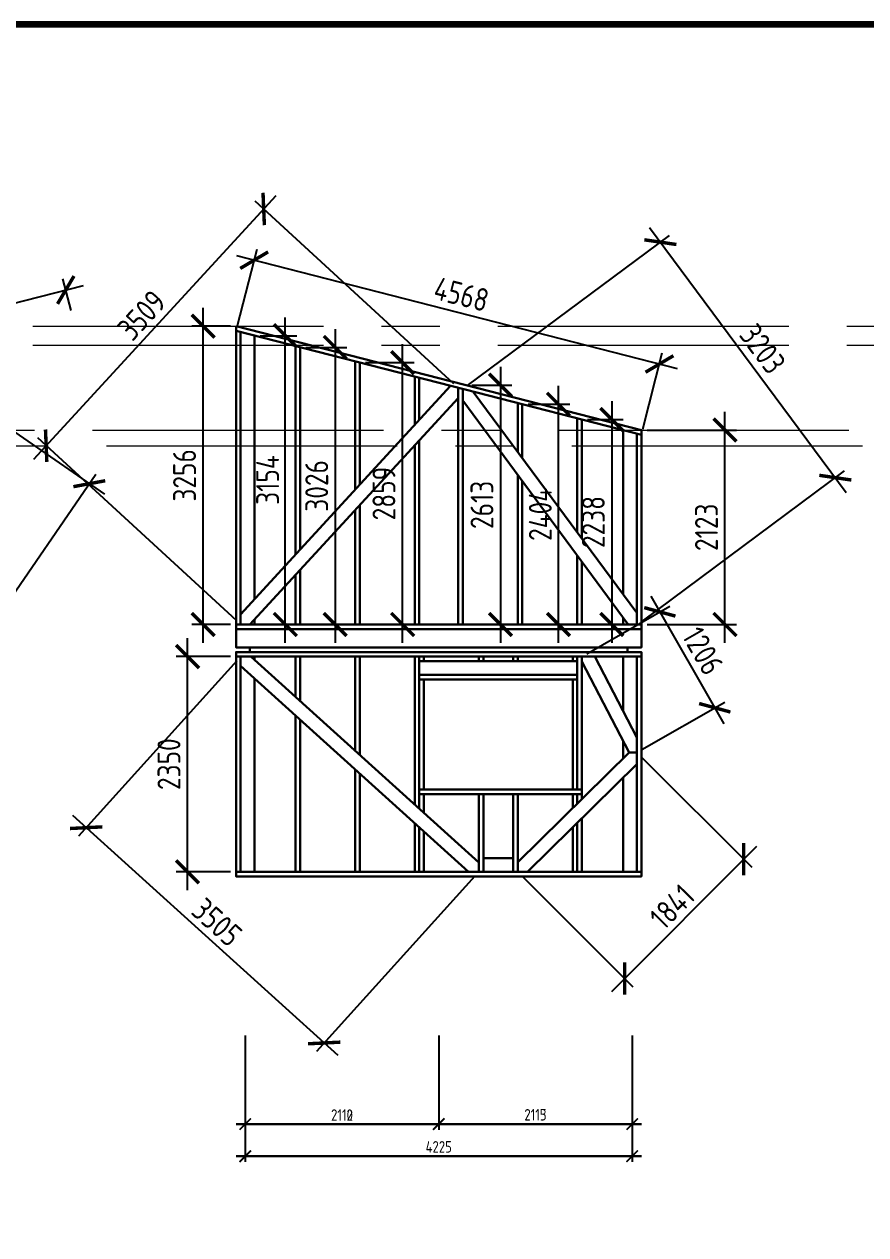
# Model space of a CAD drawing. Header units: millimetres. Extents: x 743280 to 1140305, y -337608 to -106611.
# Drawn here: x 988072 to 997261, y -239035 to -225820 of the extents above; entities that cross this region are included whole.
import ezdxf

# ---------------------------------------------------------------- set-up
doc = ezdxf.new("R2010")
doc.units = ezdxf.units.MM
doc.header["$PDMODE"] = 35
doc.linetypes.add('осевая', pattern=[50.8, 31.75, -6.35, 6.35, -6.35])
doc.layers.get('Defpoints').update_dxf_attribs({"color": 9})
for name, color, linetype, lineweight in [('ОСЕВЫЕ', 150, 'осевая', 13), ('ОСНОВНЫЕ', 7, 'Continuous', 30), ('РАЗМЕРЫ', 42, 'Continuous', 13), ('Сварка', 102, 'Continuous', 13)]:
    doc.layers.add(name, color=color, linetype=linetype, lineweight=lineweight)
doc.styles.add('GOST 2.304', font='CS_Gost2304.shx')
doc.dimstyles.new('СПДС', dxfattribs={"dimtxt": 2.5, "dimasz": 2.5, "dimexe": 1.25, "dimexo": 0.625, "dimtad": 1, "dimdec": 0, "dimtxsty": 'GOST 2.304', "dimblk": 'ARCHTICK', "dimblk1": 'ARCHTICK', "dimblk2": 'ARCHTICK', "dimcen": 2.5, "dimdle": 2, "dimadec": 0, "dimazin": 2, "dimtfac": 0.75, "dimtdec": 4, "dimtmove": 1, "dimatfit": 3, "dimfxl": 1, "dimtolj": 1, "dimarcsym": 1})

# ---------------------------------------------------------------- blocks, each defined once
blk = doc.blocks.new('_ArchTick')
at = {"color": 0, "linetype": 'ByBlock', "const_width": 0.15}
blk.add_lwpolyline([(-0.5, -0.5), (0.5, 0.5)], dxfattribs=at)
blk = doc.blocks.new('*D60')
at = {"layer": 'Defpoints', "color": 0, "ltscale": 100, "transparency": 16777216}
for p in [(988526, -228721), (988599, -229005), (983162, -230404)]:
    blk.add_point(p, dxfattribs=at)
at = {"layer": 'РАЗМЕРЫ', "color": 0, "lineweight": -2, "ltscale": 100, "transparency": 16777216}
for p, q in [((988584, -228944), (988495, -228600)), ((982895, -230170), (988720, -228671)), ((983146, -230344), (983058, -229999))]:
    blk.add_line(p, q, dxfattribs=at)
at = {"layer": 'РАЗМЕРЫ', "color": 0, "lineweight": -2, "ltscale": 100, "transparency": 16777216, "xscale": 250, "yscale": 250, "zscale": 250}
for p, rotation in [((988526, -228721), 14.42975224969767), ((983089, -230120), 194.4297522496977)]:
    blk.add_blockref('_ArchTick', p, dxfattribs=dict(at, rotation=rotation))
at = {"layer": 'РАЗМЕРЫ', "color": 0, "ltscale": 100, "transparency": 16777216, "insert": (985758, -229227), "char_height": 250, "attachment_point": 5, "rotation": 14.4298, "style": 'GOST 2.304'}
blk.add_mtext('\\A1;5614', dxfattribs=at)
blk = doc.blocks.new('*D64')
at = {"layer": 'Defpoints', "color": 0, "ltscale": 100, "transparency": 16777216}
for p in [(985178, -230623), (988783, -230836), (987728, -232373)]:
    blk.add_point(p, dxfattribs=at)
at = {"layer": 'РАЗМЕРЫ', "color": 0, "lineweight": -2, "ltscale": 100, "transparency": 16777216}
for p, q in [((985213, -230572), (986304, -228983)), ((986068, -228973), (988948, -230949)), ((987763, -232322), (988854, -230733))]:
    blk.add_line(p, q, dxfattribs=at)
at = {"layer": 'РАЗМЕРЫ', "color": 0, "lineweight": -2, "ltscale": 100, "transparency": 16777216, "xscale": 250, "yscale": 250, "zscale": 250}
for p, rotation in [((986233, -229086), 145.5399292976562), ((988783, -230836), 325.5399292976563)]:
    blk.add_blockref('_ArchTick', p, dxfattribs=dict(at, rotation=rotation))
at = {"layer": 'РАЗМЕРЫ', "color": 0, "ltscale": 100, "transparency": 16777216, "insert": (987618, -229800), "char_height": 250, "attachment_point": 5, "rotation": 325.5399, "style": 'GOST 2.304'}
blk.add_mtext('\\A1;3093', dxfattribs=at)
blk = doc.blocks.new('*D65')
at = {"layer": 'Defpoints', "color": 0, "ltscale": 100, "transparency": 16777216}
for p in [(990026, -229117), (990385, -229117), (990385, -232373)]:
    blk.add_point(p, dxfattribs=at)
at = {"layer": 'РАЗМЕРЫ', "color": 0, "lineweight": -2, "ltscale": 100, "transparency": 16777216}
for p, q in [((990026, -232573), (990026, -228917)), ((990323, -229117), (989901, -229117)), ((990323, -232373), (989901, -232373))]:
    blk.add_line(p, q, dxfattribs=at)
at = {"layer": 'РАЗМЕРЫ', "color": 0, "lineweight": -2, "ltscale": 100, "transparency": 16777216, "xscale": 250, "yscale": 250, "zscale": 250}
for p, rotation in [((990026, -229117), 90), ((990026, -232373), 270)]:
    blk.add_blockref('_ArchTick', p, dxfattribs=dict(at, rotation=rotation))
at = {"layer": 'РАЗМЕРЫ', "color": 0, "ltscale": 100, "transparency": 16777216, "insert": (989823, -230745), "char_height": 250, "attachment_point": 5, "rotation": 90, "style": 'GOST 2.304'}
blk.add_mtext('\\A1;3256', dxfattribs=at)
blk = doc.blocks.new('*D66')
at = {"layer": 'Defpoints', "color": 0, "ltscale": 100, "transparency": 16777216}
for p in [(994810, -230250), (995723, -230250), (994810, -232373)]:
    blk.add_point(p, dxfattribs=at)
at = {"layer": 'РАЗМЕРЫ', "color": 0, "lineweight": -2, "ltscale": 100, "transparency": 16777216}
for p, q in [((995723, -232573), (995723, -230050)), ((994873, -230250), (995848, -230250)), ((994873, -232373), (995848, -232373))]:
    blk.add_line(p, q, dxfattribs=at)
at = {"layer": 'РАЗМЕРЫ', "color": 0, "lineweight": -2, "ltscale": 100, "transparency": 16777216, "xscale": 250, "yscale": 250, "zscale": 250}
for p, rotation in [((995723, -230250), 90), ((995723, -232373), 270)]:
    blk.add_blockref('_ArchTick', p, dxfattribs=dict(at, rotation=rotation))
at = {"layer": 'РАЗМЕРЫ', "color": 0, "ltscale": 100, "transparency": 16777216, "insert": (995521, -231312), "char_height": 250, "attachment_point": 5, "rotation": 90, "style": 'GOST 2.304'}
blk.add_mtext('\\A1;2123', dxfattribs=at)
blk = doc.blocks.new('*D67')
at = {"layer": 'Defpoints', "color": 0, "ltscale": 100, "transparency": 16777216}
for p in [(991085, -229348), (991085, -232373), (991468, -232373)]:
    blk.add_point(p, dxfattribs=at)
at = {"layer": 'РАЗМЕРЫ', "color": 0, "lineweight": -2, "ltscale": 100, "transparency": 16777216}
for p, q in [((991468, -229148), (991468, -232573)), ((991148, -229348), (991593, -229348)), ((991148, -232373), (991593, -232373))]:
    blk.add_line(p, q, dxfattribs=at)
at = {"layer": 'РАЗМЕРЫ', "color": 0, "lineweight": -2, "ltscale": 100, "transparency": 16777216, "xscale": 250, "yscale": 250, "zscale": 250}
for p, rotation in [((991468, -229348), 90), ((991468, -232373), 270)]:
    blk.add_blockref('_ArchTick', p, dxfattribs=dict(at, rotation=rotation))
at = {"layer": 'РАЗМЕРЫ', "color": 0, "ltscale": 100, "transparency": 16777216, "insert": (991266, -230860), "char_height": 250, "attachment_point": 5, "rotation": 90, "style": 'GOST 2.304'}
blk.add_mtext('\\A1;3026', dxfattribs=at)
blk = doc.blocks.new('*D68')
at = {"layer": 'Defpoints', "color": 0, "ltscale": 100, "transparency": 16777216}
for p in [(994160, -230135), (994160, -232373), (994488, -232373)]:
    blk.add_point(p, dxfattribs=at)
at = {"layer": 'РАЗМЕРЫ', "color": 0, "lineweight": -2, "ltscale": 100, "transparency": 16777216}
for p, q in [((994488, -229935), (994488, -232573)), ((994223, -230135), (994613, -230135)), ((994223, -232373), (994613, -232373))]:
    blk.add_line(p, q, dxfattribs=at)
at = {"layer": 'РАЗМЕРЫ', "color": 0, "lineweight": -2, "ltscale": 100, "transparency": 16777216, "xscale": 250, "yscale": 250, "zscale": 250}
for p, rotation in [((994488, -230135), 90), ((994488, -232373), 270)]:
    blk.add_blockref('_ArchTick', p, dxfattribs=dict(at, rotation=rotation))
at = {"layer": 'РАЗМЕРЫ', "color": 0, "ltscale": 100, "transparency": 16777216, "insert": (994286, -231254), "char_height": 250, "attachment_point": 5, "rotation": 90, "style": 'GOST 2.304'}
blk.add_mtext('\\A1;2238', dxfattribs=at)
blk = doc.blocks.new('*D69')
at = {"layer": 'Defpoints', "color": 0, "ltscale": 100, "transparency": 16777216}
for p in [(993510, -229969), (993905, -229969), (993510, -232373)]:
    blk.add_point(p, dxfattribs=at)
at = {"layer": 'РАЗМЕРЫ', "color": 0, "lineweight": -2, "ltscale": 100, "transparency": 16777216}
for p, q in [((993905, -232573), (993905, -229769)), ((993573, -229969), (994030, -229969)), ((993573, -232373), (994030, -232373))]:
    blk.add_line(p, q, dxfattribs=at)
at = {"layer": 'РАЗМЕРЫ', "color": 0, "lineweight": -2, "ltscale": 100, "transparency": 16777216, "xscale": 250, "yscale": 250, "zscale": 250}
for p, rotation in [((993905, -229969), 90), ((993905, -232373), 270)]:
    blk.add_blockref('_ArchTick', p, dxfattribs=dict(at, rotation=rotation))
at = {"layer": 'РАЗМЕРЫ', "color": 0, "ltscale": 100, "transparency": 16777216, "insert": (993707, -231171), "char_height": 250, "attachment_point": 5, "rotation": 90, "style": 'GOST 2.304'}
blk.add_mtext('\\A1;2404', dxfattribs=at)
blk = doc.blocks.new('*D70')
at = {"layer": 'Defpoints', "color": 0, "ltscale": 100, "transparency": 16777216}
for p in [(991735, -229514), (992204, -229514), (991735, -232373)]:
    blk.add_point(p, dxfattribs=at)
at = {"layer": 'РАЗМЕРЫ', "color": 0, "lineweight": -2, "ltscale": 100, "transparency": 16777216}
for p, q in [((992204, -232573), (992204, -229314)), ((991798, -229514), (992329, -229514)), ((991798, -232373), (992329, -232373))]:
    blk.add_line(p, q, dxfattribs=at)
at = {"layer": 'РАЗМЕРЫ', "color": 0, "lineweight": -2, "ltscale": 100, "transparency": 16777216, "xscale": 250, "yscale": 250, "zscale": 250}
for p, rotation in [((992204, -229514), 90), ((992204, -232373), 270)]:
    blk.add_blockref('_ArchTick', p, dxfattribs=dict(at, rotation=rotation))
at = {"layer": 'РАЗМЕРЫ', "color": 0, "ltscale": 100, "transparency": 16777216, "insert": (992000, -230944), "char_height": 250, "attachment_point": 5, "rotation": 90, "style": 'GOST 2.304'}
blk.add_mtext('\\A1;2859', dxfattribs=at)
blk = doc.blocks.new('*D71')
at = {"layer": 'Defpoints', "color": 0, "ltscale": 100, "transparency": 16777216}
for p in [(992898, -229760), (992898, -232373), (993272, -232373)]:
    blk.add_point(p, dxfattribs=at)
at = {"layer": 'РАЗМЕРЫ', "color": 0, "lineweight": -2, "ltscale": 100, "transparency": 16777216}
for p, q in [((993272, -229560), (993272, -232573)), ((992960, -229760), (993397, -229760)), ((992960, -232373), (993397, -232373))]:
    blk.add_line(p, q, dxfattribs=at)
at = {"layer": 'РАЗМЕРЫ', "color": 0, "lineweight": -2, "ltscale": 100, "transparency": 16777216, "xscale": 250, "yscale": 250, "zscale": 250}
for p, rotation in [((993272, -229760), 90), ((993272, -232373), 270)]:
    blk.add_blockref('_ArchTick', p, dxfattribs=dict(at, rotation=rotation))
at = {"layer": 'РАЗМЕРЫ', "color": 0, "ltscale": 100, "transparency": 16777216, "insert": (993070, -231067), "char_height": 250, "attachment_point": 5, "rotation": 90, "style": 'GOST 2.304'}
blk.add_mtext('\\A1;2613', dxfattribs=at)
blk = doc.blocks.new('*D72')
at = {"layer": 'Defpoints', "color": 0, "ltscale": 100, "transparency": 16777216}
for p in [(990585, -229220), (990923, -229220), (990585, -232373)]:
    blk.add_point(p, dxfattribs=at)
at = {"layer": 'РАЗМЕРЫ', "color": 0, "lineweight": -2, "ltscale": 100, "transparency": 16777216}
for p, q in [((990923, -232573), (990923, -229020)), ((990648, -229220), (991048, -229220)), ((990648, -232373), (991048, -232373))]:
    blk.add_line(p, q, dxfattribs=at)
at = {"layer": 'РАЗМЕРЫ', "color": 0, "lineweight": -2, "ltscale": 100, "transparency": 16777216, "xscale": 250, "yscale": 250, "zscale": 250}
for p, rotation in [((990923, -229220), 90), ((990923, -232373), 270)]:
    blk.add_blockref('_ArchTick', p, dxfattribs=dict(at, rotation=rotation))
at = {"layer": 'РАЗМЕРЫ', "color": 0, "ltscale": 100, "transparency": 16777216, "insert": (990730, -230796), "char_height": 250, "attachment_point": 5, "rotation": 90, "style": 'GOST 2.304'}
blk.add_mtext('\\A1;3154', dxfattribs=at)
blk = doc.blocks.new('*D73')
at = {"layer": 'Defpoints', "color": 0, "ltscale": 100, "transparency": 16777216}
for p in [(989856, -232723), (990385, -232723), (990385, -235073)]:
    blk.add_point(p, dxfattribs=at)
at = {"layer": 'РАЗМЕРЫ', "color": 0, "lineweight": -2, "ltscale": 100, "transparency": 16777216}
for p, q in [((989856, -235273), (989856, -232523)), ((990323, -232723), (989731, -232723)), ((990323, -235073), (989731, -235073))]:
    blk.add_line(p, q, dxfattribs=at)
at = {"layer": 'РАЗМЕРЫ', "color": 0, "lineweight": -2, "ltscale": 100, "transparency": 16777216, "xscale": 250, "yscale": 250, "zscale": 250}
for p, rotation in [((989856, -232723), 90), ((989856, -235073), 270)]:
    blk.add_blockref('_ArchTick', p, dxfattribs=dict(at, rotation=rotation))
at = {"layer": 'РАЗМЕРЫ', "color": 0, "ltscale": 100, "transparency": 16777216, "insert": (989653, -233898), "char_height": 250, "attachment_point": 5, "rotation": 90, "style": 'GOST 2.304'}
blk.add_mtext('\\A1;2350', dxfattribs=at)
blk = doc.blocks.new('*D74')
at = {"layer": 'Defpoints', "color": 0, "ltscale": 100, "transparency": 16777216}
for p in [(990435, -232723), (993035, -235073), (991348, -236941)]:
    blk.add_point(p, dxfattribs=at)
at = {"layer": 'РАЗМЕРЫ', "color": 0, "lineweight": -2, "ltscale": 100, "transparency": 16777216}
for p, q in [((990394, -232770), (988664, -234683)), ((988599, -234456), (991496, -237075)), ((992994, -235120), (991264, -237033))]:
    blk.add_line(p, q, dxfattribs=at)
at = {"layer": 'РАЗМЕРЫ', "color": 0, "lineweight": -2, "ltscale": 100, "transparency": 16777216, "xscale": 250, "yscale": 250, "zscale": 250}
for p, rotation in [((988748, -234591), 137.8912695962227), ((991348, -236941), 317.8912695962227)]:
    blk.add_blockref('_ArchTick', p, dxfattribs=dict(at, rotation=rotation))
at = {"layer": 'РАЗМЕРЫ', "color": 0, "ltscale": 100, "transparency": 16777216, "insert": (990177, -235623), "char_height": 250, "attachment_point": 5, "rotation": 317.8913, "style": 'GOST 2.304'}
blk.add_mtext('\\A1;3505', dxfattribs=at)
blk = doc.blocks.new('*D75')
at = {"layer": 'Defpoints', "color": 0, "ltscale": 100, "transparency": 16777216}
for p in [(994760, -233770), (995928, -234935), (993460, -235073)]:
    blk.add_point(p, dxfattribs=at)
at = {"layer": 'РАЗМЕРЫ', "color": 0, "lineweight": -2, "ltscale": 100, "transparency": 16777216}
for p, q in [((994805, -233814), (996017, -235023)), ((994487, -236380), (996070, -234793)), ((993505, -235117), (994717, -236327))]:
    blk.add_line(p, q, dxfattribs=at)
at = {"layer": 'РАЗМЕРЫ', "color": 0, "lineweight": -2, "ltscale": 100, "transparency": 16777216, "xscale": 250, "yscale": 250, "zscale": 250}
for p, rotation in [((995928, -234935), 45.07223634815488), ((994628, -236238), 225.0722363481549)]:
    blk.add_blockref('_ArchTick', p, dxfattribs=dict(at, rotation=rotation))
at = {"layer": 'РАЗМЕРЫ', "color": 0, "ltscale": 100, "transparency": 16777216, "insert": (995146, -235454), "char_height": 250, "attachment_point": 5, "rotation": 45.0722, "style": 'GOST 2.304'}
blk.add_mtext('\\A1;1841', dxfattribs=at)
blk = doc.blocks.new('*D76')
at = {"layer": 'Defpoints', "color": 0, "ltscale": 100, "transparency": 16777216}
for p in [(994160, -232723), (995612, -233282), (994760, -233770)]:
    blk.add_point(p, dxfattribs=at)
at = {"layer": 'РАЗМЕРЫ', "color": 0, "lineweight": -2, "ltscale": 100, "transparency": 16777216}
for p, q in [((994215, -232692), (995120, -232173)), ((994912, -232062), (995711, -233456)), ((994815, -233739), (995720, -233220))]:
    blk.add_line(p, q, dxfattribs=at)
at = {"layer": 'РАЗМЕРЫ', "color": 0, "lineweight": -2, "ltscale": 100, "transparency": 16777216, "xscale": 250, "yscale": 250, "zscale": 250}
for p, rotation in [((995012, -232235), 119.8222128864861), ((995612, -233282), 299.8222128864861)]:
    blk.add_blockref('_ArchTick', p, dxfattribs=dict(at, rotation=rotation))
at = {"layer": 'РАЗМЕРЫ', "color": 0, "ltscale": 100, "transparency": 16777216, "insert": (995483, -232661), "char_height": 250, "attachment_point": 5, "rotation": 299.8222, "style": 'GOST 2.304'}
blk.add_mtext('\\A1;1206', dxfattribs=at)
blk = doc.blocks.new('*D77')
at = {"layer": 'Defpoints', "color": 0, "ltscale": 100, "transparency": 16777216}
for p in [(990385, -229168), (995008, -229529), (994810, -230302)]:
    blk.add_point(p, dxfattribs=at)
at = {"layer": 'РАЗМЕРЫ', "color": 0, "lineweight": -2, "ltscale": 100, "transparency": 16777216}
for p, q in [((990390, -228346), (995202, -229579)), ((990401, -229108), (990614, -228274)), ((994826, -230241), (995039, -229408))]:
    blk.add_line(p, q, dxfattribs=at)
at = {"layer": 'РАЗМЕРЫ', "color": 0, "lineweight": -2, "ltscale": 100, "transparency": 16777216, "xscale": 250, "yscale": 250, "zscale": 250}
for p, rotation in [((990583, -228396), 165.6327089579766), ((995008, -229529), 345.6327089579766)]:
    blk.add_blockref('_ArchTick', p, dxfattribs=dict(at, rotation=rotation))
at = {"layer": 'РАЗМЕРЫ', "color": 0, "ltscale": 100, "transparency": 16777216, "insert": (992846, -228769), "char_height": 250, "attachment_point": 5, "rotation": 345.6327, "style": 'GOST 2.304'}
blk.add_mtext('\\A1;4568', dxfattribs=at)
blk = doc.blocks.new('*D78')
at = {"layer": 'Defpoints', "color": 0, "ltscale": 100, "transparency": 16777216}
for p in [(990687, -227837), (992810, -229790), (990435, -232373)]:
    blk.add_point(p, dxfattribs=at)
at = {"layer": 'РАЗМЕРЫ', "color": 0, "lineweight": -2, "ltscale": 100, "transparency": 16777216}
for p, q in [((988176, -230568), (990822, -227690)), ((992764, -229747), (990595, -227753)), ((990389, -232331), (988220, -230336))]:
    blk.add_line(p, q, dxfattribs=at)
at = {"layer": 'РАЗМЕРЫ', "color": 0, "lineweight": -2, "ltscale": 100, "transparency": 16777216, "xscale": 250, "yscale": 250, "zscale": 250}
for p, rotation in [((990687, -227837), 47.41048336009873), ((988312, -230421), 227.4104833600987)]:
    blk.add_blockref('_ArchTick', p, dxfattribs=dict(at, rotation=rotation))
at = {"layer": 'РАЗМЕРЫ', "color": 0, "ltscale": 100, "transparency": 16777216, "insert": (989356, -228997), "char_height": 250, "attachment_point": 5, "rotation": 47.4105, "style": 'GOST 2.304'}
blk.add_mtext('\\A1;3509', dxfattribs=at)
blk = doc.blocks.new('*D79')
at = {"layer": 'Defpoints', "color": 0, "ltscale": 100, "transparency": 16777216}
for p in [(992860, -229802), (996928, -230770), (994771, -232373)]:
    blk.add_point(p, dxfattribs=at)
at = {"layer": 'РАЗМЕРЫ', "color": 0, "lineweight": -2, "ltscale": 100, "transparency": 16777216}
for p, q in [((994898, -228039), (997048, -230931)), ((992911, -229765), (995118, -228125)), ((994821, -232336), (997029, -230696))]:
    blk.add_line(p, q, dxfattribs=at)
at = {"layer": 'РАЗМЕРЫ', "color": 0, "lineweight": -2, "ltscale": 100, "transparency": 16777216, "xscale": 250, "yscale": 250, "zscale": 250}
for p, rotation in [((995018, -228199), 126.6178222236107), ((996928, -230770), 306.6178222236107)]:
    blk.add_blockref('_ArchTick', p, dxfattribs=dict(at, rotation=rotation))
at = {"layer": 'РАЗМЕРЫ', "color": 0, "ltscale": 100, "transparency": 16777216, "insert": (996135, -229364), "char_height": 250, "attachment_point": 5, "rotation": 306.6178, "style": 'GOST 2.304'}
blk.add_mtext('\\A1;3203', dxfattribs=at)
blk = doc.blocks.new('*D200')
at = {"layer": 'Defpoints', "color": 0, "transparency": 16777216}
for p in [(990486, -236827), (994711, -236827), (994711, -238177)]:
    blk.add_point(p, dxfattribs=at)
at = {"layer": 'РАЗМЕРЫ', "color": 0, "lineweight": -2, "transparency": 16777216}
for p, q in [((990486, -236858), (990486, -238239)), ((994711, -236858), (994711, -238239)), ((990386, -238177), (994811, -238177))]:
    blk.add_line(p, q, dxfattribs=at)
at = {"layer": 'РАЗМЕРЫ', "color": 0, "lineweight": -2, "transparency": 16777216, "xscale": 125, "yscale": 125, "zscale": 125, "rotation": 180}
blk.add_blockref('_ArchTick', (990486, -238177), dxfattribs=at)
at = {"layer": 'РАЗМЕРЫ', "color": 0, "lineweight": -2, "transparency": 16777216, "xscale": 125, "yscale": 125, "zscale": 125}
blk.add_blockref('_ArchTick', (994711, -238177), dxfattribs=at)
at = {"layer": 'РАЗМЕРЫ', "color": 0, "transparency": 16777216, "insert": (992598, -238075), "char_height": 125, "attachment_point": 5, "style": 'GOST 2.304'}
blk.add_mtext('\\A1;4225', dxfattribs=at)
blk = doc.blocks.new('*D201')
at = {"layer": 'Defpoints', "color": 0, "transparency": 16777216}
for p in [(992598, -236827), (994711, -236827), (994711, -237827)]:
    blk.add_point(p, dxfattribs=at)
at = {"layer": 'РАЗМЕРЫ', "color": 0, "lineweight": -2, "transparency": 16777216}
for p, q in [((992598, -236858), (992598, -237889)), ((994711, -236858), (994711, -237889)), ((992498, -237827), (994811, -237827))]:
    blk.add_line(p, q, dxfattribs=at)
at = {"layer": 'РАЗМЕРЫ', "color": 0, "lineweight": -2, "transparency": 16777216, "xscale": 125, "yscale": 125, "zscale": 125, "rotation": 180}
blk.add_blockref('_ArchTick', (992598, -237827), dxfattribs=at)
at = {"layer": 'РАЗМЕРЫ', "color": 0, "lineweight": -2, "transparency": 16777216, "xscale": 125, "yscale": 125, "zscale": 125}
blk.add_blockref('_ArchTick', (994711, -237827), dxfattribs=at)
at = {"layer": 'РАЗМЕРЫ', "color": 0, "transparency": 16777216, "insert": (993654, -237725), "char_height": 125, "attachment_point": 5, "style": 'GOST 2.304'}
blk.add_mtext('\\A1;2115', dxfattribs=at)
blk = doc.blocks.new('*D202')
at = {"layer": 'Defpoints', "color": 0, "transparency": 16777216}
for p in [(990486, -236827), (992598, -236827), (992598, -237827)]:
    blk.add_point(p, dxfattribs=at)
at = {"layer": 'РАЗМЕРЫ', "color": 0, "lineweight": -2, "transparency": 16777216}
for p, q in [((990486, -236858), (990486, -237889)), ((992598, -236858), (992598, -237889)), ((990386, -237827), (992698, -237827))]:
    blk.add_line(p, q, dxfattribs=at)
at = {"layer": 'РАЗМЕРЫ', "color": 0, "lineweight": -2, "transparency": 16777216, "xscale": 125, "yscale": 125, "zscale": 125, "rotation": 180}
blk.add_blockref('_ArchTick', (990486, -237827), dxfattribs=at)
at = {"layer": 'РАЗМЕРЫ', "color": 0, "lineweight": -2, "transparency": 16777216, "xscale": 125, "yscale": 125, "zscale": 125}
blk.add_blockref('_ArchTick', (992598, -237827), dxfattribs=at)
at = {"layer": 'РАЗМЕРЫ', "color": 0, "transparency": 16777216, "insert": (991542, -237728), "char_height": 125, "attachment_point": 5, "style": 'GOST 2.304'}
blk.add_mtext('\\A1;2110', dxfattribs=at)
blk = doc.blocks.new('*D203')
at = {"layer": 'Defpoints', "color": 0, "transparency": 16777216}
for p in [(990486, -236827), (994711, -236827), (990486, -238177)]:
    blk.add_point(p, dxfattribs=at)
at = {"layer": 'РАЗМЕРЫ', "color": 0, "lineweight": -2, "transparency": 16777216}
for p, q in [((990486, -236858), (990486, -238239)), ((994711, -236858), (994711, -238239)), ((994811, -238177), (990386, -238177))]:
    blk.add_line(p, q, dxfattribs=at)
at = {"layer": 'РАЗМЕРЫ', "color": 0, "lineweight": -2, "transparency": 16777216, "xscale": 125, "yscale": 125, "zscale": 125, "rotation": 180}
blk.add_blockref('_ArchTick', (990486, -238177), dxfattribs=at)
at = {"layer": 'РАЗМЕРЫ', "color": 0, "lineweight": -2, "transparency": 16777216, "xscale": 125, "yscale": 125, "zscale": 125}
blk.add_blockref('_ArchTick', (994711, -238177), dxfattribs=at)
at = {"layer": 'РАЗМЕРЫ', "color": 0, "transparency": 16777216, "insert": (992598, -238075), "char_height": 125, "attachment_point": 5, "style": 'GOST 2.304'}
blk.add_mtext('\\A1;4225', dxfattribs=at)
blk = doc.blocks.new('*D204')
at = {"layer": 'Defpoints', "color": 0, "transparency": 16777216}
for p in [(992598, -236827), (994711, -236827), (992598, -237827)]:
    blk.add_point(p, dxfattribs=at)
at = {"layer": 'РАЗМЕРЫ', "color": 0, "lineweight": -2, "transparency": 16777216}
for p, q in [((992598, -236858), (992598, -237889)), ((994711, -236858), (994711, -237889)), ((994811, -237827), (992498, -237827))]:
    blk.add_line(p, q, dxfattribs=at)
at = {"layer": 'РАЗМЕРЫ', "color": 0, "lineweight": -2, "transparency": 16777216, "xscale": 125, "yscale": 125, "zscale": 125, "rotation": 180}
blk.add_blockref('_ArchTick', (992598, -237827), dxfattribs=at)
at = {"layer": 'РАЗМЕРЫ', "color": 0, "lineweight": -2, "transparency": 16777216, "xscale": 125, "yscale": 125, "zscale": 125}
blk.add_blockref('_ArchTick', (994711, -237827), dxfattribs=at)
at = {"layer": 'РАЗМЕРЫ', "color": 0, "transparency": 16777216, "insert": (993654, -237725), "char_height": 125, "attachment_point": 5, "style": 'GOST 2.304'}
blk.add_mtext('\\A1;2113', dxfattribs=at)
blk = doc.blocks.new('*D205')
at = {"layer": 'Defpoints', "color": 0, "transparency": 16777216}
for p in [(990486, -236827), (992598, -236827), (990486, -237827)]:
    blk.add_point(p, dxfattribs=at)
at = {"layer": 'РАЗМЕРЫ', "color": 0, "lineweight": -2, "transparency": 16777216}
for p, q in [((990486, -236858), (990486, -237889)), ((992598, -236858), (992598, -237889)), ((992698, -237827), (990386, -237827))]:
    blk.add_line(p, q, dxfattribs=at)
at = {"layer": 'РАЗМЕРЫ', "color": 0, "lineweight": -2, "transparency": 16777216, "xscale": 125, "yscale": 125, "zscale": 125, "rotation": 180}
blk.add_blockref('_ArchTick', (990486, -237827), dxfattribs=at)
at = {"layer": 'РАЗМЕРЫ', "color": 0, "lineweight": -2, "transparency": 16777216, "xscale": 125, "yscale": 125, "zscale": 125}
blk.add_blockref('_ArchTick', (992598, -237827), dxfattribs=at)
at = {"layer": 'РАЗМЕРЫ', "color": 0, "transparency": 16777216, "insert": (991542, -237728), "char_height": 125, "attachment_point": 5, "style": 'GOST 2.304'}
blk.add_mtext('\\A1;2112', dxfattribs=at)

msp = doc.modelspace()

# ---------------------------------------------------------------- linework, layer by layer
at = {"layer": 'ОСЕВЫЕ', "ltscale": 100}
for p, q in [((988164.7, -229116.8), (1009007, -229116.8)), ((988164.7, -229323.3), (1016178.2, -229323.3)), ((983739.7, -230250.2), (1003190.8, -230250.2)), ((983889.7, -230423.3), (997778.1, -230423.3))]:
    msp.add_line(p, q, dxfattribs=at)
at = {"layer": 'ОСНОВНЫЕ', "ltscale": 100}
for p, q in [((990385.5, -229116.8), (994810.5, -230250.2)), ((990385.5, -229168.4), (992885.5, -229808.8)), ((992728, -229768.4), (990435.5, -232262.5)), ((992885.5, -229808.8), (994810.5, -230301.8)), ((992810.5, -229900.4), (990537.4, -232373.3)), ((994667.2, -232373.3), (992860.5, -229928.5)), ((994667.2, -232373.3), (992860.5, -229928.5)), ((994760.5, -232247.1), (992975.5, -229831.8)), ((990385.5, -232373.3), (994810.5, -232373.3)), ((990385.5, -232423.3), (994810.5, -232423.3)), ((994660.5, -232623.3), (990535.5, -232623.3)), ((990535.5, -232673.3), (990535.5, -232623.3)), ((994660.5, -232673.3), (994660.5, -232623.3)), ((990385.2, -232778.9), (990385.5, -232779.2)), ((990435.5, -232824.4), (992923.6, -235073.3)), ((990547.3, -232723.3), (993035.5, -234972.2)), ((990585.5, -232723.3), (990585.5, -232757.8)), ((994676.7, -233770), (994160.5, -232777)), ((994760.5, -233606), (994301.6, -232723.3)), ((994610.5, -232723.3), (994610.5, -233317.5)), ((990585.5, -232960), (990585.5, -235073.3)), ((992385.5, -232923.3), (994110.5, -232923.3)), ((992435.5, -232973.3), (992435.5, -234173.3)), ((994060.5, -232973.3), (994060.5, -234173.3)), ((993460.5, -234968), (994676.7, -233770)), ((994610.5, -233642.7), (994610.5, -233835.2)), ((994676.7, -233770), (994760.5, -233770)), ((993567.4, -235073.3), (994760.5, -233898)), ((994610.5, -234045.8), (994610.5, -235073.3)), ((993085.5, -234923.3), (993410.5, -234923.3)), ((993085.5, -235017.4), (993085.8, -235017.7))]:
    msp.add_line(p, q, dxfattribs=at)
for points in [[(990385.5, -229116.8), (990385.5, -232573.3)], [(990435.5, -232373.3), (990435.5, -229181.2)], [(990585.5, -232099.3), (990585.5, -229219.6)], [(991035.5, -229334.9), (991035.5, -231609.7)], [(991085.5, -231555.3), (991085.5, -229347.7)], [(991685.5, -229501.4), (991685.5, -230902.6)], [(991735.5, -230848.2), (991735.5, -229514.2)], [(992335.5, -229667.9), (992335.5, -230195.5)], [(992385.5, -230141.1), (992385.5, -229680.7)], [(992810.5, -232373.3), (992810.5, -229789.6)], [(992860.5, -229802.4), (992860.5, -232373.3)], [(993460.5, -230488), (993460.5, -229956)], [(993510.5, -229968.9), (993510.5, -230555.7)], [(994110.5, -231367.6), (994110.5, -230122.5)], [(994160.5, -230135.4), (994160.5, -231435.2)], [(990385.5, -230323.3), (990385.5, -230373.3)], [(994610.5, -230250.6), (994610.5, -232044.1)], [(994760.5, -230289), (994760.5, -232373.3)], [(994810.5, -232573.3), (994810.5, -230250.2)], [(992335.5, -230417.1), (992335.5, -232373.3)], [(992385.5, -232373.3), (992385.5, -230362.7)], [(993460.5, -232373.3), (993460.5, -230740.4)], [(993510.5, -230808.1), (993510.5, -232373.3)], [(991685.5, -231124.3), (991685.5, -232373.3)], [(991735.5, -232373.3), (991735.5, -231069.9)], [(994110.5, -232373.3), (994110.5, -231620)], [(991085.5, -232373.3), (991085.5, -231777)], [(994160.5, -231687.6), (994160.5, -232373.3)], [(991035.5, -231831.4), (991035.5, -232373.3)], [(994610.5, -232296.5), (994610.5, -232373.3)], [(990585.5, -232373.3), (990585.5, -232320.9)], [(990385.5, -232573.3), (990385.5, -232623.3), (990535.5, -232623.3)], [(990645.5, -232623.3), (994810.5, -232623.3), (994810.5, -232573.3)], [(990385.5, -232723.3), (994810.5, -232723.3), (994810.5, -232673.3), (990385.5, -232673.3), (990385.5, -232723.3), (990435.5, -232723.3)], [(991035.5, -233164.5), (991035.5, -232723.3), (991085.5, -232723.3), (991085.5, -233209.7)], [(991685.5, -233752), (991685.5, -232723.3), (991735.5, -232723.3), (991735.5, -233797.2)], [(992335.5, -234339.5), (992335.5, -232723.3), (992385.5, -232723.3), (992385.5, -234384.7)], [(992385.5, -234384.7), (992385.5, -232723.3), (992335.5, -232723.3), (992335.5, -234339.5)], [(992385.5, -232723.3), (992385.5, -232923.3)], [(992435.5, -232773.3), (992435.5, -232723.3)], [(993035.5, -232723.3), (993035.5, -232773.3)], [(993085.5, -232773.3), (993085.5, -232723.3)], [(993410.5, -232723.3), (993410.5, -232773.3)], [(993460.5, -232773.3), (993460.5, -232723.3)], [(993560.5, -232723.3), (993510.5, -232723.3)], [(994060.5, -232723.3), (994060.5, -232773.3)], [(994160.5, -234278.5), (994160.5, -232723.3), (994110.5, -232723.3), (994110.5, -234173.3)], [(994110.5, -232923.3), (994110.5, -232723.3)], [(994160.5, -234278.5), (994160.5, -232723.3)], [(994760.5, -232723.3), (994760.5, -235073.3), (994810.5, -235073.3), (994810.5, -232723.3), (994760.5, -232723.3), (994760.5, -233299.4)], [(991085.5, -233411.9), (991085.5, -235073.3), (991035.5, -235073.3), (991035.5, -233366.7)], [(991735.5, -233999.4), (991735.5, -235073.3), (991685.5, -235073.3), (991685.5, -233954.2)], [(994160.5, -234173.3), (992385.5, -234173.3), (992385.5, -234223.3), (994160.5, -234223.3)], [(992385.5, -234384.7), (992385.5, -234223.3)], [(992435.5, -234223.3), (992435.5, -234429.9)], [(993035.5, -234223.3), (993035.5, -235073.3)], [(993085.5, -234223.3), (993085.5, -235073.3)], [(993410.5, -234223.3), (993410.5, -235073.3)], [(993460.5, -234223.3), (993460.5, -235073.3)], [(994060.5, -234377), (994060.5, -234223.3)], [(994110.5, -234223.3), (994110.5, -234327.7)], [(992335.5, -234541.7), (992335.5, -235073.3)], [(994110.5, -234538.3), (994110.5, -235073.3), (994060.5, -235073.3), (994060.5, -234587.5)], [(994110.5, -234538.3), (994110.5, -235073.3), (994160.5, -235073.3), (994160.5, -234489)], [(992385.5, -235073.3), (992385.5, -234586.9)], [(992385.5, -235073.3), (992385.5, -234586.9)], [(992435.5, -234632.1), (992435.5, -235073.3)], [(992385.5, -234758.3), (992385.5, -235073.3), (992335.5, -235073.3), (992335.5, -234708.8)], [(993741.6, -235073.3), (990385.5, -235073.3), (990385.5, -235123.3), (994810.5, -235123.3), (994810.5, -235073.3), (993741.6, -235073.3)], [(993510.5, -235073.3), (993560.5, -235073.3)]]:
    msp.add_lwpolyline(points, dxfattribs=at)
for points in [[(990385.5, -235073.3), (990435.5, -235073.3), (990435.5, -232723.3), (990385.5, -232723.3)], [(990385.5, -232723.3), (990435.5, -232723.3), (990435.5, -235073.3), (990385.5, -235073.3)], [(994110.5, -232773.3), (992385.5, -232773.3), (992385.5, -232973.3), (994110.5, -232973.3)]]:
    msp.add_lwpolyline(points, close=True, dxfattribs=at)
at = {"layer": 'Сварка', "lineweight": 100, "ltscale": 100}
msp.add_lwpolyline([(950830, -225820), (1014607.6, -225820), (1014607.6, -252250), (950830, -252250)], close=True, dxfattribs=at)

# ---------------------------------------------------------------- dimensions: what is measured, and where the dimension line sits
at = {"layer": 'РАЗМЕРЫ', "ltscale": 100}
for p1, p2, distance, picture, middle in [((990435.5, -232373.3), (992810.5, -229789.6), 2884.7, '*D78', (989355.8, -228997.4)), ((992860.5, -229802.4), (994771.1, -232373.3), 2687.7, '*D79', (996135.4, -229364)), ((990385.5, -229168.4), (994810.5, -230301.8), 797.8, '*D77', (992845.6, -228768.7)), ((983162, -230404), (988599.1, -229005), 293.2, '*D60', (985757.6, -229227)), ((985178.1, -230623.3), (987728.1, -232373.2), 1864.5, '*D64', (987618.3, -229800.4)), ((990385.5, -232373.2), (990385.5, -229116.8), 359.9, '*D65', (989823.2, -230745)), ((990585.5, -232373.3), (990585.5, -229219.6), -337.6, '*D72', (990730.4, -230796.5)), ((991085.5, -229347.7), (991085.5, -232373.3), 382.8, '*D67', (991265.9, -230860.5)), ((991735.5, -232373.3), (991735.5, -229514.2), -468.8, '*D70', (991999.9, -230943.7)), ((992897.9, -229760.3), (992897.9, -232373.3), 374.3, '*D71', (993069.8, -231066.8)), ((993510.5, -232373.3), (993510.5, -229968.9), -394.1, '*D69', (993707.4, -231171.1)), ((994160.5, -230135.4), (994160.5, -232373.3), 327.7, '*D68', (994285.9, -231254.3)), ((994810.5, -232373.3), (994810.5, -230250.2), -913, '*D66', (995521.1, -231311.8)), ((994160.5, -232723.3), (994760.5, -233770), 981.3, '*D76', (995482.9, -232660.6)), ((990435.5, -232723.3), (993035.5, -235073.3), -2516.9, '*D74', (990177, -235622.6)), ((993460.5, -235073.3), (994760.5, -233770), -1649.7, '*D75', (995145.7, -235454.2))]:
    dim = msp.add_aligned_dim(p1=p1, p2=p2, distance=distance, dimstyle='СПДС', override={"dimscale": 100}, dxfattribs=at)
    dim.commit()
    dim.dimension.update_dxf_attribs({"geometry": picture, "text_midpoint": middle})
dim = msp.add_linear_dim(base=(989855.6, -232723.3), p1=(990385.5, -235073.3), p2=(990385.5, -232723.3), angle=90, dimstyle='СПДС', override={"dimscale": 100}, dxfattribs=at)
dim.commit()
dim.dimension.update_dxf_attribs({"geometry": '*D73', "text_midpoint": (989653.2, -233898.3)})
at = {"layer": 'РАЗМЕРЫ'}
for base, p1, p2, override, picture, middle in [((994711, -238176.6), (990486, -236826.6), (994711, -236826.6), {"dimscale": 50, "dimlfac": 1, "dimtxsty": 'GOST 2.304', "dimblk1": 'ArchTick', "dimblk2": 'ArchTick', "dimsah": 1, "dimtolj": 1}, '*D200', (992598.5, -238075.4)), ((992598, -237826.6), (990486, -236826.6), (992598, -236826.6), {"dimscale": 50, "dimlfac": 1, "dimrnd": 5, "dimtxsty": 'GOST 2.304', "dimblk1": 'ArchTick', "dimblk2": 'ArchTick', "dimsah": 1, "dimtolj": 1}, '*D202', (991542, -237728)), ((990486, -238176.6), (994711, -236826.6), (990486, -236826.6), {"dimscale": 50}, '*D203', (992598.5, -238075.4)), ((990486, -237826.6), (992598, -236826.6), (990486, -236826.6), {"dimscale": 50}, '*D205', (991542, -237728)), ((994711, -237826.6), (992598, -236826.6), (994711, -236826.6), {"dimscale": 50, "dimlfac": 1, "dimrnd": 5, "dimtxsty": 'GOST 2.304', "dimblk1": 'ArchTick', "dimblk2": 'ArchTick', "dimsah": 1, "dimtolj": 1}, '*D201', (993654.5, -237725.4)), ((992598, -237826.6), (994711, -236826.6), (992598, -236826.6), {"dimscale": 50}, '*D204', (993654.5, -237725.4))]:
    dim = msp.add_linear_dim(base=base, p1=p1, p2=p2, angle=180, dimstyle='СПДС', override=override, dxfattribs=at)
    dim.commit()
    dim.dimension.update_dxf_attribs({"geometry": picture, "text_midpoint": middle})

doc.saveas('drawing.dxf')
